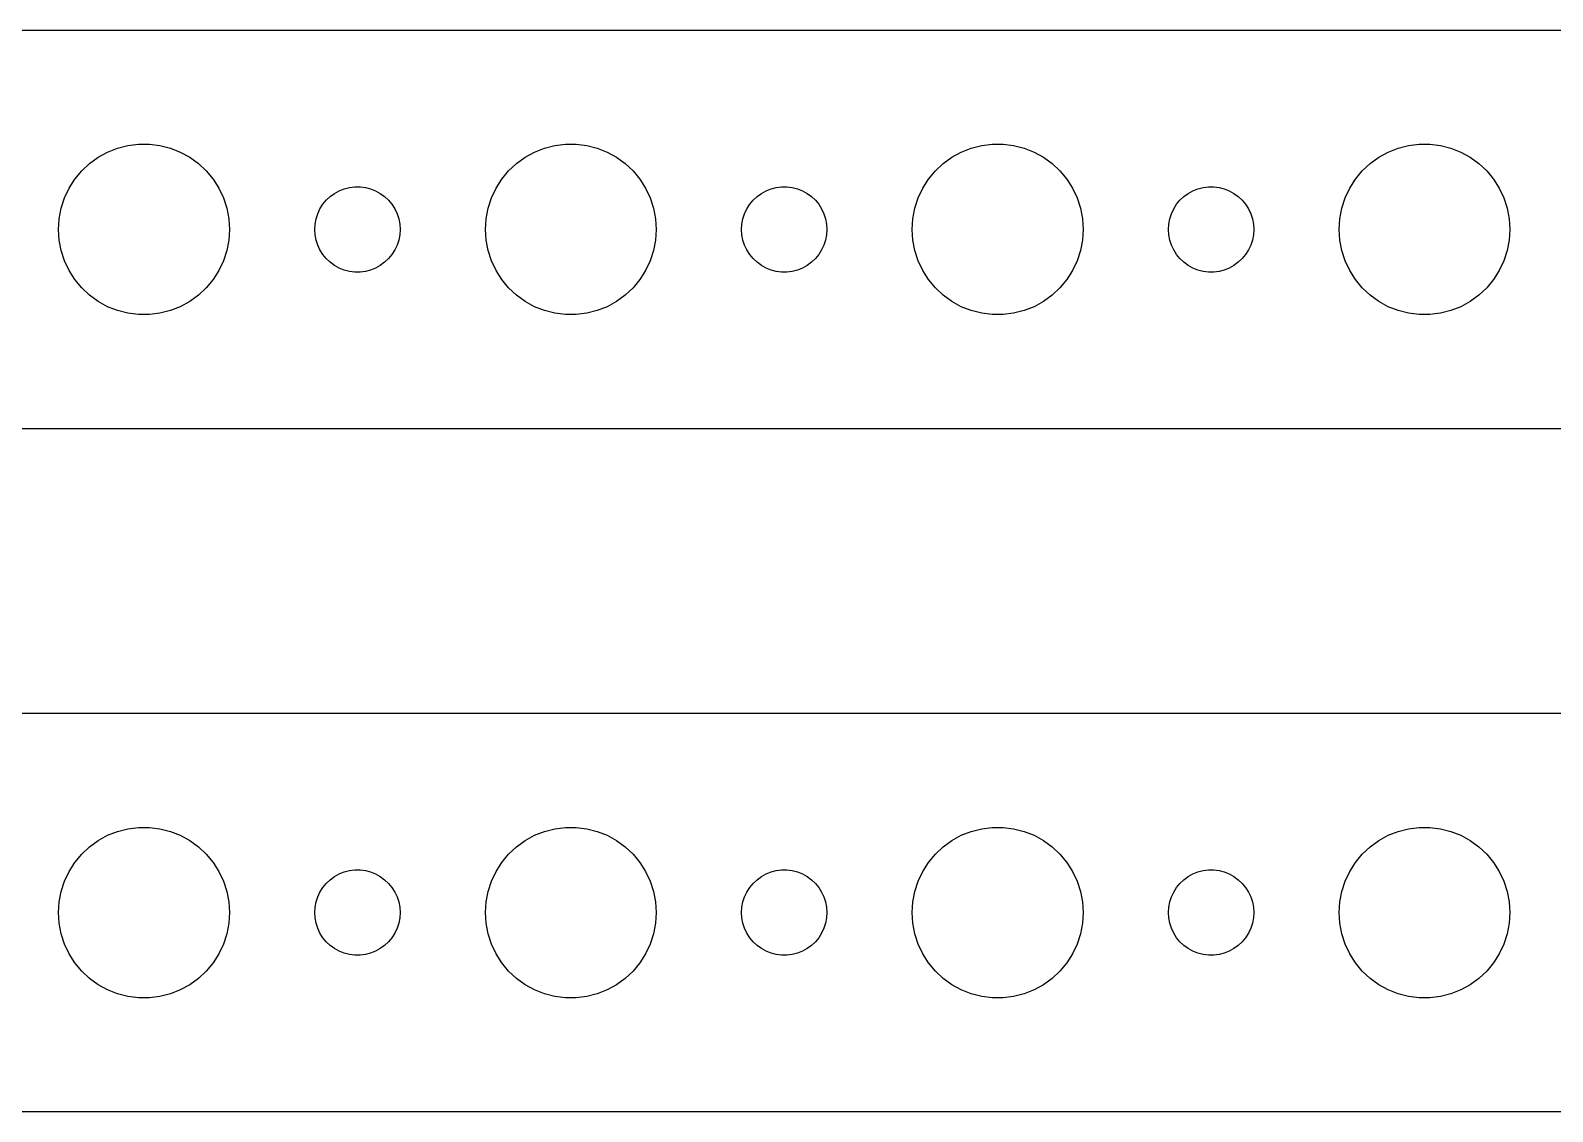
# Model space of a CAD drawing. Header units: metres. Extents: x -187 to 187, y 17 to 55.
# Drawn here: x 41 to 94.5, y 17 to 55 of the extents above; entities that cross this region are included whole.
import ezdxf

# ---------------------------------------------------------------- set-up
doc = ezdxf.new("R2010")
doc.units = ezdxf.units.M

msp = doc.modelspace()

# ---------------------------------------------------------------- linework, layer by layer
for p, q in [((182.314, 54.9901), (-182.314, 54.9901)), ((43.7227, 50.7145), (44.0729, 50.8532)), ((44.0729, 50.8532), (44.4379, 50.9469)), ((44.4379, 50.9469), (44.8116, 50.9941)), ((44.8116, 50.9941), (45.1884, 50.9941)), ((45.1884, 50.9941), (45.5621, 50.9469)), ((45.5621, 50.9469), (45.927, 50.8532)), ((45.927, 50.8532), (46.2773, 50.7145)), ((58.7227, 50.7145), (59.0729, 50.8532)), ((59.0729, 50.8532), (59.4379, 50.9469)), ((59.4379, 50.9469), (59.8116, 50.9941)), ((59.8116, 50.9941), (60.1884, 50.9941)), ((60.1884, 50.9941), (60.5621, 50.9469)), ((60.5621, 50.9469), (60.927, 50.8532)), ((60.927, 50.8532), (61.2773, 50.7145)), ((73.7227, 50.7145), (74.073, 50.8532)), ((74.073, 50.8532), (74.4379, 50.9469)), ((74.4379, 50.9469), (74.8116, 50.9941)), ((74.8116, 50.9941), (75.1884, 50.9941)), ((75.1884, 50.9941), (75.5621, 50.9469)), ((75.5621, 50.9469), (75.927, 50.8532)), ((75.927, 50.8532), (76.2773, 50.7145)), ((88.7227, 50.7145), (89.073, 50.8532)), ((89.073, 50.8532), (89.4379, 50.9469)), ((89.4379, 50.9469), (89.8116, 50.9941)), ((89.8116, 50.9941), (90.1884, 50.9941)), ((90.1884, 50.9941), (90.5621, 50.9469)), ((90.5621, 50.9469), (90.927, 50.8532)), ((90.927, 50.8532), (91.2773, 50.7145)), ((42.8131, 50.0536), (43.0877, 50.3115)), ((43.0877, 50.3115), (43.3925, 50.533)), ((43.3925, 50.533), (43.7227, 50.7145)), ((46.2773, 50.7145), (46.6075, 50.533)), ((46.6075, 50.533), (46.9123, 50.3115)), ((46.9123, 50.3115), (47.1869, 50.0536)), ((57.8131, 50.0536), (58.0877, 50.3115)), ((58.0877, 50.3115), (58.3925, 50.533)), ((58.3925, 50.533), (58.7227, 50.7145)), ((61.2773, 50.7145), (61.6075, 50.533)), ((61.6075, 50.533), (61.9123, 50.3115)), ((61.9123, 50.3115), (62.1869, 50.0536)), ((72.8131, 50.0536), (73.0877, 50.3115)), ((73.0877, 50.3115), (73.3925, 50.533)), ((73.3925, 50.533), (73.7227, 50.7145)), ((76.2773, 50.7145), (76.6075, 50.533)), ((76.6075, 50.533), (76.9123, 50.3115)), ((76.9123, 50.3115), (77.1869, 50.0536)), ((87.8131, 50.0536), (88.0877, 50.3115)), ((88.0877, 50.3115), (88.3925, 50.533)), ((88.3925, 50.533), (88.7227, 50.7145)), ((91.2773, 50.7145), (91.6075, 50.533)), ((91.6075, 50.533), (91.9123, 50.3115)), ((91.9123, 50.3115), (92.1869, 50.0536)), ((42.3711, 49.4453), (42.5729, 49.7634)), ((42.5729, 49.7634), (42.8131, 50.0536)), ((47.1869, 50.0536), (47.427, 49.7634)), ((47.427, 49.7634), (47.6289, 49.4453)), ((57.3711, 49.4453), (57.5729, 49.7634)), ((57.5729, 49.7634), (57.8131, 50.0536)), ((62.1869, 50.0536), (62.427, 49.7634)), ((62.427, 49.7634), (62.6289, 49.4453)), ((72.3711, 49.4453), (72.573, 49.7634)), ((72.573, 49.7634), (72.8131, 50.0536)), ((77.1869, 50.0536), (77.427, 49.7634)), ((77.427, 49.7634), (77.6289, 49.4453)), ((87.3711, 49.4453), (87.573, 49.7634)), ((87.573, 49.7634), (87.8131, 50.0536)), ((92.1869, 50.0536), (92.427, 49.7634)), ((92.427, 49.7634), (92.6289, 49.4453)), ((42.2107, 49.1044), (42.3711, 49.4453)), ((47.6289, 49.4453), (47.7893, 49.1044)), ((51.5439, 49.1558), (51.6963, 49.2665)), ((51.6963, 49.2665), (51.8613, 49.3572)), ((51.8613, 49.3572), (52.0365, 49.4266)), ((52.0365, 49.4266), (52.2189, 49.4734)), ((52.2189, 49.4734), (52.4058, 49.497)), ((52.4058, 49.497), (52.5942, 49.497)), ((52.5942, 49.497), (52.7811, 49.4734)), ((52.7811, 49.4734), (52.9635, 49.4266)), ((52.9635, 49.4266), (53.1387, 49.3572)), ((53.1387, 49.3572), (53.3037, 49.2665)), ((53.3037, 49.2665), (53.4561, 49.1558)), ((57.2107, 49.1044), (57.3711, 49.4453)), ((62.6289, 49.4453), (62.7893, 49.1044)), ((66.5439, 49.1558), (66.6963, 49.2665)), ((66.6963, 49.2665), (66.8613, 49.3572)), ((66.8613, 49.3572), (67.0365, 49.4266)), ((67.0365, 49.4266), (67.2189, 49.4734)), ((67.2189, 49.4734), (67.4058, 49.497)), ((67.4058, 49.497), (67.5942, 49.497)), ((67.5942, 49.497), (67.7811, 49.4734)), ((67.7811, 49.4734), (67.9635, 49.4266)), ((67.9635, 49.4266), (68.1387, 49.3572)), ((68.1387, 49.3572), (68.3037, 49.2665)), ((68.3037, 49.2665), (68.4561, 49.1558)), ((72.2107, 49.1044), (72.3711, 49.4453)), ((77.6289, 49.4453), (77.7893, 49.1044)), ((81.5439, 49.1558), (81.6963, 49.2665)), ((81.6963, 49.2665), (81.8613, 49.3572)), ((81.8613, 49.3572), (82.0365, 49.4266)), ((82.0365, 49.4266), (82.2189, 49.4734)), ((82.2189, 49.4734), (82.4058, 49.497)), ((82.4058, 49.497), (82.5942, 49.497)), ((82.5942, 49.497), (82.7811, 49.4734)), ((82.7811, 49.4734), (82.9635, 49.4266)), ((82.9635, 49.4266), (83.1387, 49.3572)), ((83.1387, 49.3572), (83.3037, 49.2665)), ((83.3037, 49.2665), (83.4561, 49.1558)), ((87.2107, 49.1044), (87.3711, 49.4453)), ((92.6289, 49.4453), (92.7893, 49.1044)), ((42.0237, 48.376), (42.0942, 48.7461)), ((42.0942, 48.7461), (42.2107, 49.1044)), ((47.7893, 49.1044), (47.9057, 48.7461)), ((47.9057, 48.7461), (47.9763, 48.376)), ((51.1053, 48.5522), (51.1855, 48.7226)), ((51.1855, 48.7226), (51.2865, 48.8817)), ((51.2865, 48.8817), (51.4065, 49.0268)), ((51.4065, 49.0268), (51.5439, 49.1558)), ((53.4561, 49.1558), (53.5934, 49.0268)), ((53.5934, 49.0268), (53.7135, 48.8817)), ((53.7135, 48.8817), (53.8145, 48.7226)), ((53.8145, 48.7226), (53.8947, 48.5522)), ((57.0237, 48.376), (57.0942, 48.7461)), ((57.0942, 48.7461), (57.2107, 49.1044)), ((62.7893, 49.1044), (62.9057, 48.7461)), ((62.9057, 48.7461), (62.9763, 48.376)), ((66.1053, 48.5522), (66.1855, 48.7226)), ((66.1855, 48.7226), (66.2865, 48.8817)), ((66.2865, 48.8817), (66.4065, 49.0268)), ((66.4065, 49.0268), (66.5439, 49.1558)), ((68.4561, 49.1558), (68.5934, 49.0268)), ((68.5934, 49.0268), (68.7135, 48.8817)), ((68.7135, 48.8817), (68.8145, 48.7226)), ((68.8145, 48.7226), (68.8947, 48.5522)), ((72.0237, 48.376), (72.0943, 48.7461)), ((72.0943, 48.7461), (72.2107, 49.1044)), ((77.7893, 49.1044), (77.9057, 48.7461)), ((77.9057, 48.7461), (77.9763, 48.376)), ((81.1053, 48.5522), (81.1855, 48.7226)), ((81.1855, 48.7226), (81.2865, 48.8817)), ((81.2865, 48.8817), (81.4065, 49.0268)), ((81.4065, 49.0268), (81.5439, 49.1558)), ((83.4561, 49.1558), (83.5934, 49.0268)), ((83.5934, 49.0268), (83.7135, 48.8817)), ((83.7135, 48.8817), (83.8145, 48.7226)), ((83.8145, 48.7226), (83.8947, 48.5522)), ((87.0237, 48.376), (87.0943, 48.7461)), ((87.0943, 48.7461), (87.2107, 49.1044)), ((92.7893, 49.1044), (92.9057, 48.7461)), ((92.9057, 48.7461), (92.9763, 48.376)), ((42, 48), (42.0237, 48.376)), ((47.9763, 48.376), (48, 48)), ((51, 48), (51.0118, 48.188)), ((51.0118, 48.188), (51.0471, 48.373)), ((51.0471, 48.373), (51.1053, 48.5522)), ((53.8947, 48.5522), (53.9529, 48.373)), ((53.9529, 48.373), (53.9882, 48.188)), ((53.9882, 48.188), (54, 48)), ((57, 48), (57.0237, 48.376)), ((62.9763, 48.376), (63, 48)), ((66, 48), (66.0118, 48.188)), ((66.0118, 48.188), (66.0471, 48.373)), ((66.0471, 48.373), (66.1053, 48.5522)), ((68.8947, 48.5522), (68.9529, 48.373)), ((68.9529, 48.373), (68.9882, 48.188)), ((68.9882, 48.188), (69, 48)), ((72, 48), (72.0237, 48.376)), ((77.9763, 48.376), (78, 48)), ((81, 48), (81.0118, 48.188)), ((81.0118, 48.188), (81.0471, 48.373)), ((81.0471, 48.373), (81.1053, 48.5522)), ((83.8947, 48.5522), (83.9529, 48.373)), ((83.9529, 48.373), (83.9882, 48.188)), ((83.9882, 48.188), (84, 48)), ((87, 48), (87.0237, 48.376)), ((92.9763, 48.376), (93, 48)), ((42.0237, 47.624), (42, 48)), ((42.0942, 47.2539), (42.0237, 47.624)), ((47.9763, 47.624), (47.9057, 47.2539)), ((48, 48), (47.9763, 47.624)), ((51.0118, 47.812), (51, 48)), ((51.0471, 47.627), (51.0118, 47.812)), ((51.1053, 47.4478), (51.0471, 47.627)), ((53.9529, 47.627), (53.8947, 47.4478)), ((53.9882, 47.812), (53.9529, 47.627)), ((54, 48), (53.9882, 47.812)), ((57.0237, 47.624), (57, 48)), ((57.0942, 47.2539), (57.0237, 47.624)), ((62.9763, 47.624), (62.9057, 47.2539)), ((63, 48), (62.9763, 47.624)), ((66.0118, 47.812), (66, 48)), ((66.0471, 47.627), (66.0118, 47.812)), ((66.1053, 47.4478), (66.0471, 47.627)), ((68.9529, 47.627), (68.8947, 47.4478)), ((68.9882, 47.812), (68.9529, 47.627)), ((69, 48), (68.9882, 47.812)), ((72.0237, 47.624), (72, 48)), ((72.0943, 47.2539), (72.0237, 47.624)), ((77.9763, 47.624), (77.9057, 47.2539)), ((78, 48), (77.9763, 47.624)), ((81.0118, 47.812), (81, 48)), ((81.0471, 47.627), (81.0118, 47.812)), ((81.1053, 47.4478), (81.0471, 47.627)), ((83.9529, 47.627), (83.8947, 47.4478)), ((83.9882, 47.812), (83.9529, 47.627)), ((84, 48), (83.9882, 47.812)), ((87.0237, 47.624), (87, 48)), ((87.0943, 47.2539), (87.0237, 47.624)), ((92.9763, 47.624), (92.9057, 47.2539)), ((93, 48), (92.9763, 47.624)), ((42.2107, 46.8956), (42.0942, 47.2539)), ((47.9057, 47.2539), (47.7893, 46.8956)), ((51.1855, 47.2774), (51.1053, 47.4478)), ((51.2865, 47.1183), (51.1855, 47.2774)), ((51.4065, 46.9732), (51.2865, 47.1183)), ((53.7135, 47.1183), (53.5934, 46.9732)), ((53.8145, 47.2774), (53.7135, 47.1183)), ((53.8947, 47.4478), (53.8145, 47.2774)), ((57.2107, 46.8956), (57.0942, 47.2539)), ((62.9057, 47.2539), (62.7893, 46.8956)), ((66.1855, 47.2774), (66.1053, 47.4478)), ((66.2865, 47.1183), (66.1855, 47.2774)), ((66.4065, 46.9732), (66.2865, 47.1183)), ((68.7135, 47.1183), (68.5934, 46.9732)), ((68.8145, 47.2774), (68.7135, 47.1183)), ((68.8947, 47.4478), (68.8145, 47.2774)), ((72.2107, 46.8956), (72.0943, 47.2539)), ((77.9057, 47.2539), (77.7893, 46.8956)), ((81.1855, 47.2774), (81.1053, 47.4478)), ((81.2865, 47.1183), (81.1855, 47.2774)), ((81.4065, 46.9732), (81.2865, 47.1183)), ((83.7135, 47.1183), (83.5934, 46.9732)), ((83.8145, 47.2774), (83.7135, 47.1183)), ((83.8947, 47.4478), (83.8145, 47.2774)), ((87.2107, 46.8956), (87.0943, 47.2539)), ((92.9057, 47.2539), (92.7893, 46.8956)), ((42.3711, 46.5547), (42.2107, 46.8956)), ((42.5729, 46.2366), (42.3711, 46.5547)), ((47.6289, 46.5547), (47.427, 46.2366)), ((47.7893, 46.8956), (47.6289, 46.5547)), ((51.5439, 46.8442), (51.4065, 46.9732)), ((51.6963, 46.7335), (51.5439, 46.8442)), ((51.8613, 46.6428), (51.6963, 46.7335)), ((52.0365, 46.5734), (51.8613, 46.6428)), ((52.2189, 46.5266), (52.0365, 46.5734)), ((52.9635, 46.5734), (52.7811, 46.5266)), ((53.1387, 46.6428), (52.9635, 46.5734)), ((53.3037, 46.7335), (53.1387, 46.6428)), ((53.4561, 46.8442), (53.3037, 46.7335)), ((53.5934, 46.9732), (53.4561, 46.8442)), ((57.3711, 46.5547), (57.2107, 46.8956)), ((57.5729, 46.2366), (57.3711, 46.5547)), ((62.6289, 46.5547), (62.427, 46.2366)), ((62.7893, 46.8956), (62.6289, 46.5547)), ((66.5439, 46.8442), (66.4065, 46.9732)), ((66.6963, 46.7335), (66.5439, 46.8442)), ((66.8613, 46.6428), (66.6963, 46.7335)), ((67.0365, 46.5734), (66.8613, 46.6428)), ((67.2189, 46.5266), (67.0365, 46.5734)), ((67.9635, 46.5734), (67.7811, 46.5266)), ((68.1387, 46.6428), (67.9635, 46.5734)), ((68.3037, 46.7335), (68.1387, 46.6428)), ((68.4561, 46.8442), (68.3037, 46.7335)), ((68.5934, 46.9732), (68.4561, 46.8442)), ((72.3711, 46.5547), (72.2107, 46.8956)), ((72.573, 46.2366), (72.3711, 46.5547)), ((77.6289, 46.5547), (77.427, 46.2366)), ((77.7893, 46.8956), (77.6289, 46.5547)), ((81.5439, 46.8442), (81.4065, 46.9732)), ((81.6963, 46.7335), (81.5439, 46.8442)), ((81.8613, 46.6428), (81.6963, 46.7335)), ((82.0365, 46.5734), (81.8613, 46.6428)), ((82.2189, 46.5266), (82.0365, 46.5734)), ((82.9635, 46.5734), (82.7811, 46.5266)), ((83.1387, 46.6428), (82.9635, 46.5734)), ((83.3037, 46.7335), (83.1387, 46.6428)), ((83.4561, 46.8442), (83.3037, 46.7335)), ((83.5934, 46.9732), (83.4561, 46.8442)), ((87.3711, 46.5547), (87.2107, 46.8956)), ((87.573, 46.2366), (87.3711, 46.5547)), ((92.6289, 46.5547), (92.427, 46.2366)), ((92.7893, 46.8956), (92.6289, 46.5547)), ((42.8131, 45.9464), (42.5729, 46.2366)), ((47.427, 46.2366), (47.1869, 45.9464)), ((52.4058, 46.503), (52.2189, 46.5266)), ((52.5942, 46.503), (52.4058, 46.503)), ((52.7811, 46.5266), (52.5942, 46.503)), ((57.8131, 45.9464), (57.5729, 46.2366)), ((62.427, 46.2366), (62.1869, 45.9464)), ((67.4058, 46.503), (67.2189, 46.5266)), ((67.5942, 46.503), (67.4058, 46.503)), ((67.7811, 46.5266), (67.5942, 46.503)), ((72.8131, 45.9464), (72.573, 46.2366)), ((77.427, 46.2366), (77.1869, 45.9464)), ((82.4058, 46.503), (82.2189, 46.5266)), ((82.5942, 46.503), (82.4058, 46.503)), ((82.7811, 46.5266), (82.5942, 46.503)), ((87.8131, 45.9464), (87.573, 46.2366)), ((92.427, 46.2366), (92.1869, 45.9464)), ((43.0877, 45.6885), (42.8131, 45.9464)), ((43.3925, 45.467), (43.0877, 45.6885)), ((43.7227, 45.2855), (43.3925, 45.467)), ((46.6075, 45.467), (46.2773, 45.2855)), ((46.9123, 45.6885), (46.6075, 45.467)), ((47.1869, 45.9464), (46.9123, 45.6885)), ((58.0877, 45.6885), (57.8131, 45.9464)), ((58.3925, 45.467), (58.0877, 45.6885)), ((58.7227, 45.2855), (58.3925, 45.467)), ((61.6075, 45.467), (61.2773, 45.2855)), ((61.9123, 45.6885), (61.6075, 45.467)), ((62.1869, 45.9464), (61.9123, 45.6885)), ((73.0877, 45.6885), (72.8131, 45.9464)), ((73.3925, 45.467), (73.0877, 45.6885)), ((73.7227, 45.2855), (73.3925, 45.467)), ((76.6075, 45.467), (76.2773, 45.2855)), ((76.9123, 45.6885), (76.6075, 45.467)), ((77.1869, 45.9464), (76.9123, 45.6885)), ((88.0877, 45.6885), (87.8131, 45.9464)), ((88.3925, 45.467), (88.0877, 45.6885)), ((88.7227, 45.2855), (88.3925, 45.467)), ((91.6075, 45.467), (91.2773, 45.2855)), ((91.9123, 45.6885), (91.6075, 45.467)), ((92.1869, 45.9464), (91.9123, 45.6885)), ((44.0729, 45.1468), (43.7227, 45.2855)), ((44.4379, 45.0531), (44.0729, 45.1468)), ((44.8116, 45.0059), (44.4379, 45.0531)), ((45.1884, 45.0059), (44.8116, 45.0059)), ((45.5621, 45.0531), (45.1884, 45.0059)), ((45.927, 45.1468), (45.5621, 45.0531)), ((46.2773, 45.2855), (45.927, 45.1468)), ((59.0729, 45.1468), (58.7227, 45.2855)), ((59.4379, 45.0531), (59.0729, 45.1468)), ((59.8116, 45.0059), (59.4379, 45.0531)), ((60.1884, 45.0059), (59.8116, 45.0059)), ((60.5621, 45.0531), (60.1884, 45.0059)), ((60.927, 45.1468), (60.5621, 45.0531)), ((61.2773, 45.2855), (60.927, 45.1468)), ((74.073, 45.1468), (73.7227, 45.2855)), ((74.4379, 45.0531), (74.073, 45.1468)), ((74.8116, 45.0059), (74.4379, 45.0531)), ((75.1884, 45.0059), (74.8116, 45.0059)), ((75.5621, 45.0531), (75.1884, 45.0059)), ((75.927, 45.1468), (75.5621, 45.0531)), ((76.2773, 45.2855), (75.927, 45.1468)), ((89.073, 45.1468), (88.7227, 45.2855)), ((89.4379, 45.0531), (89.073, 45.1468)), ((89.8116, 45.0059), (89.4379, 45.0531)), ((90.1884, 45.0059), (89.8116, 45.0059)), ((90.5621, 45.0531), (90.1884, 45.0059)), ((90.927, 45.1468), (90.5621, 45.0531)), ((91.2773, 45.2855), (90.927, 45.1468)), ((-182.314, 41.0099), (182.314, 41.0099)), ((182.314, 30.9901), (-182.314, 30.9901)), ((43.7227, 26.7145), (44.0729, 26.8532)), ((44.0729, 26.8532), (44.4379, 26.9469)), ((44.4379, 26.9469), (44.8116, 26.9941)), ((44.8116, 26.9941), (45.1884, 26.9941)), ((45.1884, 26.9941), (45.5621, 26.9469)), ((45.5621, 26.9469), (45.927, 26.8532)), ((45.927, 26.8532), (46.2773, 26.7145)), ((58.7227, 26.7145), (59.0729, 26.8532)), ((59.0729, 26.8532), (59.4379, 26.9469)), ((59.4379, 26.9469), (59.8116, 26.9941)), ((59.8116, 26.9941), (60.1884, 26.9941)), ((60.1884, 26.9941), (60.5621, 26.9469)), ((60.5621, 26.9469), (60.927, 26.8532)), ((60.927, 26.8532), (61.2773, 26.7145)), ((73.7227, 26.7145), (74.073, 26.8532)), ((74.073, 26.8532), (74.4379, 26.9469)), ((74.4379, 26.9469), (74.8116, 26.9941)), ((74.8116, 26.9941), (75.1884, 26.9941)), ((75.1884, 26.9941), (75.5621, 26.9469)), ((75.5621, 26.9469), (75.927, 26.8532)), ((75.927, 26.8532), (76.2773, 26.7145)), ((88.7227, 26.7145), (89.073, 26.8532)), ((89.073, 26.8532), (89.4379, 26.9469)), ((89.4379, 26.9469), (89.8116, 26.9941)), ((89.8116, 26.9941), (90.1884, 26.9941)), ((90.1884, 26.9941), (90.5621, 26.9469)), ((90.5621, 26.9469), (90.927, 26.8532)), ((90.927, 26.8532), (91.2773, 26.7145)), ((42.8131, 26.0536), (43.0877, 26.3115)), ((43.0877, 26.3115), (43.3925, 26.533)), ((43.3925, 26.533), (43.7227, 26.7145)), ((46.2773, 26.7145), (46.6075, 26.533)), ((46.6075, 26.533), (46.9123, 26.3115)), ((46.9123, 26.3115), (47.1869, 26.0536)), ((57.8131, 26.0536), (58.0877, 26.3115)), ((58.0877, 26.3115), (58.3925, 26.533)), ((58.3925, 26.533), (58.7227, 26.7145)), ((61.2773, 26.7145), (61.6075, 26.533)), ((61.6075, 26.533), (61.9123, 26.3115)), ((61.9123, 26.3115), (62.1869, 26.0536)), ((72.8131, 26.0536), (73.0877, 26.3115)), ((73.0877, 26.3115), (73.3925, 26.533)), ((73.3925, 26.533), (73.7227, 26.7145)), ((76.2773, 26.7145), (76.6075, 26.533)), ((76.6075, 26.533), (76.9123, 26.3115)), ((76.9123, 26.3115), (77.1869, 26.0536)), ((87.8131, 26.0536), (88.0877, 26.3115)), ((88.0877, 26.3115), (88.3925, 26.533)), ((88.3925, 26.533), (88.7227, 26.7145)), ((91.2773, 26.7145), (91.6075, 26.533)), ((91.6075, 26.533), (91.9123, 26.3115)), ((91.9123, 26.3115), (92.1869, 26.0536)), ((42.3711, 25.4453), (42.5729, 25.7634)), ((42.5729, 25.7634), (42.8131, 26.0536)), ((47.1869, 26.0536), (47.427, 25.7634)), ((47.427, 25.7634), (47.6289, 25.4453)), ((57.3711, 25.4453), (57.5729, 25.7634)), ((57.5729, 25.7634), (57.8131, 26.0536)), ((62.1869, 26.0536), (62.427, 25.7634)), ((62.427, 25.7634), (62.6289, 25.4453)), ((72.3711, 25.4453), (72.573, 25.7634)), ((72.573, 25.7634), (72.8131, 26.0536)), ((77.1869, 26.0536), (77.427, 25.7634)), ((77.427, 25.7634), (77.6289, 25.4453)), ((87.3711, 25.4453), (87.573, 25.7634)), ((87.573, 25.7634), (87.8131, 26.0536)), ((92.1869, 26.0536), (92.427, 25.7634)), ((92.427, 25.7634), (92.6289, 25.4453)), ((42.2107, 25.1044), (42.3711, 25.4453)), ((47.6289, 25.4453), (47.7893, 25.1044)), ((51.4065, 25.0268), (51.5439, 25.1558)), ((51.5439, 25.1558), (51.6963, 25.2665)), ((51.6963, 25.2665), (51.8613, 25.3572)), ((51.8613, 25.3572), (52.0365, 25.4266)), ((52.0365, 25.4266), (52.2189, 25.4734)), ((52.2189, 25.4734), (52.4058, 25.497)), ((52.4058, 25.497), (52.5942, 25.497)), ((52.5942, 25.497), (52.7811, 25.4734)), ((52.7811, 25.4734), (52.9635, 25.4266)), ((52.9635, 25.4266), (53.1387, 25.3572)), ((53.1387, 25.3572), (53.3037, 25.2665)), ((53.3037, 25.2665), (53.4561, 25.1558)), ((53.4561, 25.1558), (53.5934, 25.0268)), ((57.2107, 25.1044), (57.3711, 25.4453)), ((62.6289, 25.4453), (62.7893, 25.1044)), ((66.4065, 25.0268), (66.5439, 25.1558)), ((66.5439, 25.1558), (66.6963, 25.2665)), ((66.6963, 25.2665), (66.8613, 25.3572)), ((66.8613, 25.3572), (67.0365, 25.4266)), ((67.0365, 25.4266), (67.2189, 25.4734)), ((67.2189, 25.4734), (67.4058, 25.497)), ((67.4058, 25.497), (67.5942, 25.497)), ((67.5942, 25.497), (67.7811, 25.4734)), ((67.7811, 25.4734), (67.9635, 25.4266)), ((67.9635, 25.4266), (68.1387, 25.3572)), ((68.1387, 25.3572), (68.3037, 25.2665)), ((68.3037, 25.2665), (68.4561, 25.1558)), ((68.4561, 25.1558), (68.5934, 25.0268)), ((72.2107, 25.1044), (72.3711, 25.4453)), ((77.6289, 25.4453), (77.7893, 25.1044)), ((81.4065, 25.0268), (81.5439, 25.1558)), ((81.5439, 25.1558), (81.6963, 25.2665)), ((81.6963, 25.2665), (81.8613, 25.3572)), ((81.8613, 25.3572), (82.0365, 25.4266)), ((82.0365, 25.4266), (82.2189, 25.4734)), ((82.2189, 25.4734), (82.4058, 25.497)), ((82.4058, 25.497), (82.5942, 25.497)), ((82.5942, 25.497), (82.7811, 25.4734)), ((82.7811, 25.4734), (82.9635, 25.4266)), ((82.9635, 25.4266), (83.1387, 25.3572)), ((83.1387, 25.3572), (83.3037, 25.2665)), ((83.3037, 25.2665), (83.4561, 25.1558)), ((83.4561, 25.1558), (83.5934, 25.0268)), ((87.2107, 25.1044), (87.3711, 25.4453)), ((92.6289, 25.4453), (92.7893, 25.1044)), ((42.0237, 24.376), (42.0942, 24.7461)), ((42.0942, 24.7461), (42.2107, 25.1044)), ((47.7893, 25.1044), (47.9057, 24.7461)), ((47.9057, 24.7461), (47.9763, 24.376)), ((51.1053, 24.5522), (51.1855, 24.7226)), ((51.1855, 24.7226), (51.2865, 24.8817)), ((51.2865, 24.8817), (51.4065, 25.0268)), ((53.5934, 25.0268), (53.7135, 24.8817)), ((53.7135, 24.8817), (53.8145, 24.7226)), ((53.8145, 24.7226), (53.8947, 24.5522)), ((57.0237, 24.376), (57.0942, 24.7461)), ((57.0942, 24.7461), (57.2107, 25.1044)), ((62.7893, 25.1044), (62.9057, 24.7461)), ((62.9057, 24.7461), (62.9763, 24.376)), ((66.1053, 24.5522), (66.1855, 24.7226)), ((66.1855, 24.7226), (66.2865, 24.8817)), ((66.2865, 24.8817), (66.4065, 25.0268)), ((68.5934, 25.0268), (68.7135, 24.8817)), ((68.7135, 24.8817), (68.8145, 24.7226)), ((68.8145, 24.7226), (68.8947, 24.5522)), ((72.0237, 24.376), (72.0943, 24.7461)), ((72.0943, 24.7461), (72.2107, 25.1044)), ((77.7893, 25.1044), (77.9057, 24.7461)), ((77.9057, 24.7461), (77.9763, 24.376)), ((81.1053, 24.5522), (81.1855, 24.7226)), ((81.1855, 24.7226), (81.2865, 24.8817)), ((81.2865, 24.8817), (81.4065, 25.0268)), ((83.5934, 25.0268), (83.7135, 24.8817)), ((83.7135, 24.8817), (83.8145, 24.7226)), ((83.8145, 24.7226), (83.8947, 24.5522)), ((87.0237, 24.376), (87.0943, 24.7461)), ((87.0943, 24.7461), (87.2107, 25.1044)), ((92.7893, 25.1044), (92.9057, 24.7461)), ((92.9057, 24.7461), (92.9763, 24.376)), ((42, 24), (42.0237, 24.376)), ((47.9763, 24.376), (48, 24)), ((51, 24), (51.0118, 24.188)), ((51.0118, 24.188), (51.0471, 24.373)), ((51.0471, 24.373), (51.1053, 24.5522)), ((53.8947, 24.5522), (53.9529, 24.373)), ((53.9529, 24.373), (53.9882, 24.188)), ((53.9882, 24.188), (54, 24)), ((57, 24), (57.0237, 24.376)), ((62.9763, 24.376), (63, 24)), ((66, 24), (66.0118, 24.188)), ((66.0118, 24.188), (66.0471, 24.373)), ((66.0471, 24.373), (66.1053, 24.5522)), ((68.8947, 24.5522), (68.9529, 24.373)), ((68.9529, 24.373), (68.9882, 24.188)), ((68.9882, 24.188), (69, 24)), ((72, 24), (72.0237, 24.376)), ((77.9763, 24.376), (78, 24)), ((81, 24), (81.0118, 24.188)), ((81.0118, 24.188), (81.0471, 24.373)), ((81.0471, 24.373), (81.1053, 24.5522)), ((83.8947, 24.5522), (83.9529, 24.373)), ((83.9529, 24.373), (83.9882, 24.188)), ((83.9882, 24.188), (84, 24)), ((87, 24), (87.0237, 24.376)), ((92.9763, 24.376), (93, 24)), ((42.0237, 23.624), (42, 24)), ((42.0942, 23.2539), (42.0237, 23.624)), ((47.9763, 23.624), (47.9057, 23.2539)), ((48, 24), (47.9763, 23.624)), ((51.0118, 23.812), (51, 24)), ((51.0471, 23.627), (51.0118, 23.812)), ((51.1053, 23.4478), (51.0471, 23.627)), ((53.9529, 23.627), (53.8947, 23.4478)), ((53.9882, 23.812), (53.9529, 23.627)), ((54, 24), (53.9882, 23.812)), ((57.0237, 23.624), (57, 24)), ((57.0942, 23.2539), (57.0237, 23.624)), ((62.9763, 23.624), (62.9057, 23.2539)), ((63, 24), (62.9763, 23.624)), ((66.0118, 23.812), (66, 24)), ((66.0471, 23.627), (66.0118, 23.812)), ((66.1053, 23.4478), (66.0471, 23.627)), ((68.9529, 23.627), (68.8947, 23.4478)), ((68.9882, 23.812), (68.9529, 23.627)), ((69, 24), (68.9882, 23.812)), ((72.0237, 23.624), (72, 24)), ((72.0943, 23.2539), (72.0237, 23.624)), ((77.9763, 23.624), (77.9057, 23.2539)), ((78, 24), (77.9763, 23.624)), ((81.0118, 23.812), (81, 24)), ((81.0471, 23.627), (81.0118, 23.812)), ((81.1053, 23.4478), (81.0471, 23.627)), ((83.9529, 23.627), (83.8947, 23.4478)), ((83.9882, 23.812), (83.9529, 23.627)), ((84, 24), (83.9882, 23.812)), ((87.0237, 23.624), (87, 24)), ((87.0943, 23.2539), (87.0237, 23.624)), ((92.9763, 23.624), (92.9057, 23.2539)), ((93, 24), (92.9763, 23.624)), ((42.2107, 22.8956), (42.0942, 23.2539)), ((47.9057, 23.2539), (47.7893, 22.8956)), ((51.1855, 23.2774), (51.1053, 23.4478)), ((51.2865, 23.1183), (51.1855, 23.2774)), ((51.4065, 22.9732), (51.2865, 23.1183)), ((53.7135, 23.1183), (53.5934, 22.9732)), ((53.8145, 23.2774), (53.7135, 23.1183)), ((53.8947, 23.4478), (53.8145, 23.2774)), ((57.2107, 22.8956), (57.0942, 23.2539)), ((62.9057, 23.2539), (62.7893, 22.8956)), ((66.1855, 23.2774), (66.1053, 23.4478)), ((66.2865, 23.1183), (66.1855, 23.2774)), ((66.4065, 22.9732), (66.2865, 23.1183)), ((68.7135, 23.1183), (68.5934, 22.9732)), ((68.8145, 23.2774), (68.7135, 23.1183)), ((68.8947, 23.4478), (68.8145, 23.2774)), ((72.2107, 22.8956), (72.0943, 23.2539)), ((77.9057, 23.2539), (77.7893, 22.8956)), ((81.1855, 23.2774), (81.1053, 23.4478)), ((81.2865, 23.1183), (81.1855, 23.2774)), ((81.4065, 22.9732), (81.2865, 23.1183)), ((83.7135, 23.1183), (83.5934, 22.9732)), ((83.8145, 23.2774), (83.7135, 23.1183)), ((83.8947, 23.4478), (83.8145, 23.2774)), ((87.2107, 22.8956), (87.0943, 23.2539)), ((92.9057, 23.2539), (92.7893, 22.8956)), ((42.3711, 22.5547), (42.2107, 22.8956)), ((42.5729, 22.2366), (42.3711, 22.5547)), ((47.6289, 22.5547), (47.427, 22.2366)), ((47.7893, 22.8956), (47.6289, 22.5547)), ((51.5439, 22.8442), (51.4065, 22.9732)), ((51.6963, 22.7335), (51.5439, 22.8442)), ((51.8613, 22.6428), (51.6963, 22.7335)), ((52.0365, 22.5734), (51.8613, 22.6428)), ((52.2189, 22.5266), (52.0365, 22.5734)), ((52.4058, 22.503), (52.2189, 22.5266)), ((52.5942, 22.503), (52.4058, 22.503)), ((52.7811, 22.5266), (52.5942, 22.503)), ((52.9635, 22.5734), (52.7811, 22.5266)), ((53.1387, 22.6428), (52.9635, 22.5734)), ((53.3037, 22.7335), (53.1387, 22.6428)), ((53.4561, 22.8442), (53.3037, 22.7335)), ((53.5934, 22.9732), (53.4561, 22.8442)), ((57.3711, 22.5547), (57.2107, 22.8956)), ((57.5729, 22.2366), (57.3711, 22.5547)), ((62.6289, 22.5547), (62.427, 22.2366)), ((62.7893, 22.8956), (62.6289, 22.5547)), ((66.5439, 22.8442), (66.4065, 22.9732)), ((66.6963, 22.7335), (66.5439, 22.8442)), ((66.8613, 22.6428), (66.6963, 22.7335)), ((67.0365, 22.5734), (66.8613, 22.6428)), ((67.2189, 22.5266), (67.0365, 22.5734)), ((67.4058, 22.503), (67.2189, 22.5266)), ((67.5942, 22.503), (67.4058, 22.503)), ((67.7811, 22.5266), (67.5942, 22.503)), ((67.9635, 22.5734), (67.7811, 22.5266)), ((68.1387, 22.6428), (67.9635, 22.5734)), ((68.3037, 22.7335), (68.1387, 22.6428)), ((68.4561, 22.8442), (68.3037, 22.7335)), ((68.5934, 22.9732), (68.4561, 22.8442)), ((72.3711, 22.5547), (72.2107, 22.8956)), ((72.573, 22.2366), (72.3711, 22.5547)), ((77.6289, 22.5547), (77.427, 22.2366)), ((77.7893, 22.8956), (77.6289, 22.5547)), ((81.5439, 22.8442), (81.4065, 22.9732)), ((81.6963, 22.7335), (81.5439, 22.8442)), ((81.8613, 22.6428), (81.6963, 22.7335)), ((82.0365, 22.5734), (81.8613, 22.6428)), ((82.2189, 22.5266), (82.0365, 22.5734)), ((82.4058, 22.503), (82.2189, 22.5266)), ((82.5942, 22.503), (82.4058, 22.503)), ((82.7811, 22.5266), (82.5942, 22.503)), ((82.9635, 22.5734), (82.7811, 22.5266)), ((83.1387, 22.6428), (82.9635, 22.5734)), ((83.3037, 22.7335), (83.1387, 22.6428)), ((83.4561, 22.8442), (83.3037, 22.7335)), ((83.5934, 22.9732), (83.4561, 22.8442)), ((87.3711, 22.5547), (87.2107, 22.8956)), ((87.573, 22.2366), (87.3711, 22.5547)), ((92.6289, 22.5547), (92.427, 22.2366)), ((92.7893, 22.8956), (92.6289, 22.5547)), ((42.8131, 21.9464), (42.5729, 22.2366)), ((43.0877, 21.6885), (42.8131, 21.9464)), ((47.1869, 21.9464), (46.9123, 21.6885)), ((47.427, 22.2366), (47.1869, 21.9464)), ((57.8131, 21.9464), (57.5729, 22.2366)), ((58.0877, 21.6885), (57.8131, 21.9464)), ((62.1869, 21.9464), (61.9123, 21.6885)), ((62.427, 22.2366), (62.1869, 21.9464)), ((72.8131, 21.9464), (72.573, 22.2366)), ((73.0877, 21.6885), (72.8131, 21.9464)), ((77.1869, 21.9464), (76.9123, 21.6885)), ((77.427, 22.2366), (77.1869, 21.9464)), ((87.8131, 21.9464), (87.573, 22.2366)), ((88.0877, 21.6885), (87.8131, 21.9464)), ((92.1869, 21.9464), (91.9123, 21.6885)), ((92.427, 22.2366), (92.1869, 21.9464)), ((43.3925, 21.467), (43.0877, 21.6885)), ((43.7227, 21.2855), (43.3925, 21.467)), ((46.6075, 21.467), (46.2773, 21.2855)), ((46.9123, 21.6885), (46.6075, 21.467)), ((58.3925, 21.467), (58.0877, 21.6885)), ((58.7227, 21.2855), (58.3925, 21.467)), ((61.6075, 21.467), (61.2773, 21.2855)), ((61.9123, 21.6885), (61.6075, 21.467)), ((73.3925, 21.467), (73.0877, 21.6885)), ((73.7227, 21.2855), (73.3925, 21.467)), ((76.6075, 21.467), (76.2773, 21.2855)), ((76.9123, 21.6885), (76.6075, 21.467)), ((88.3925, 21.467), (88.0877, 21.6885)), ((88.7227, 21.2855), (88.3925, 21.467)), ((91.6075, 21.467), (91.2773, 21.2855)), ((91.9123, 21.6885), (91.6075, 21.467)), ((44.0729, 21.1468), (43.7227, 21.2855)), ((44.4379, 21.0531), (44.0729, 21.1468)), ((44.8116, 21.0059), (44.4379, 21.0531)), ((45.1884, 21.0059), (44.8116, 21.0059)), ((45.5621, 21.0531), (45.1884, 21.0059)), ((45.927, 21.1468), (45.5621, 21.0531)), ((46.2773, 21.2855), (45.927, 21.1468)), ((59.0729, 21.1468), (58.7227, 21.2855)), ((59.4379, 21.0531), (59.0729, 21.1468)), ((59.8116, 21.0059), (59.4379, 21.0531)), ((60.1884, 21.0059), (59.8116, 21.0059)), ((60.5621, 21.0531), (60.1884, 21.0059)), ((60.927, 21.1468), (60.5621, 21.0531)), ((61.2773, 21.2855), (60.927, 21.1468)), ((74.073, 21.1468), (73.7227, 21.2855)), ((74.4379, 21.0531), (74.073, 21.1468)), ((74.8116, 21.0059), (74.4379, 21.0531)), ((75.1884, 21.0059), (74.8116, 21.0059)), ((75.5621, 21.0531), (75.1884, 21.0059)), ((75.927, 21.1468), (75.5621, 21.0531)), ((76.2773, 21.2855), (75.927, 21.1468)), ((89.073, 21.1468), (88.7227, 21.2855)), ((89.4379, 21.0531), (89.073, 21.1468)), ((89.8116, 21.0059), (89.4379, 21.0531)), ((90.1884, 21.0059), (89.8116, 21.0059)), ((90.5621, 21.0531), (90.1884, 21.0059)), ((90.927, 21.1468), (90.5621, 21.0531)), ((91.2773, 21.2855), (90.927, 21.1468)), ((-182.314, 17.0099), (182.314, 17.0099))]:
    msp.add_line(p, q)

doc.saveas('drawing.dxf')
